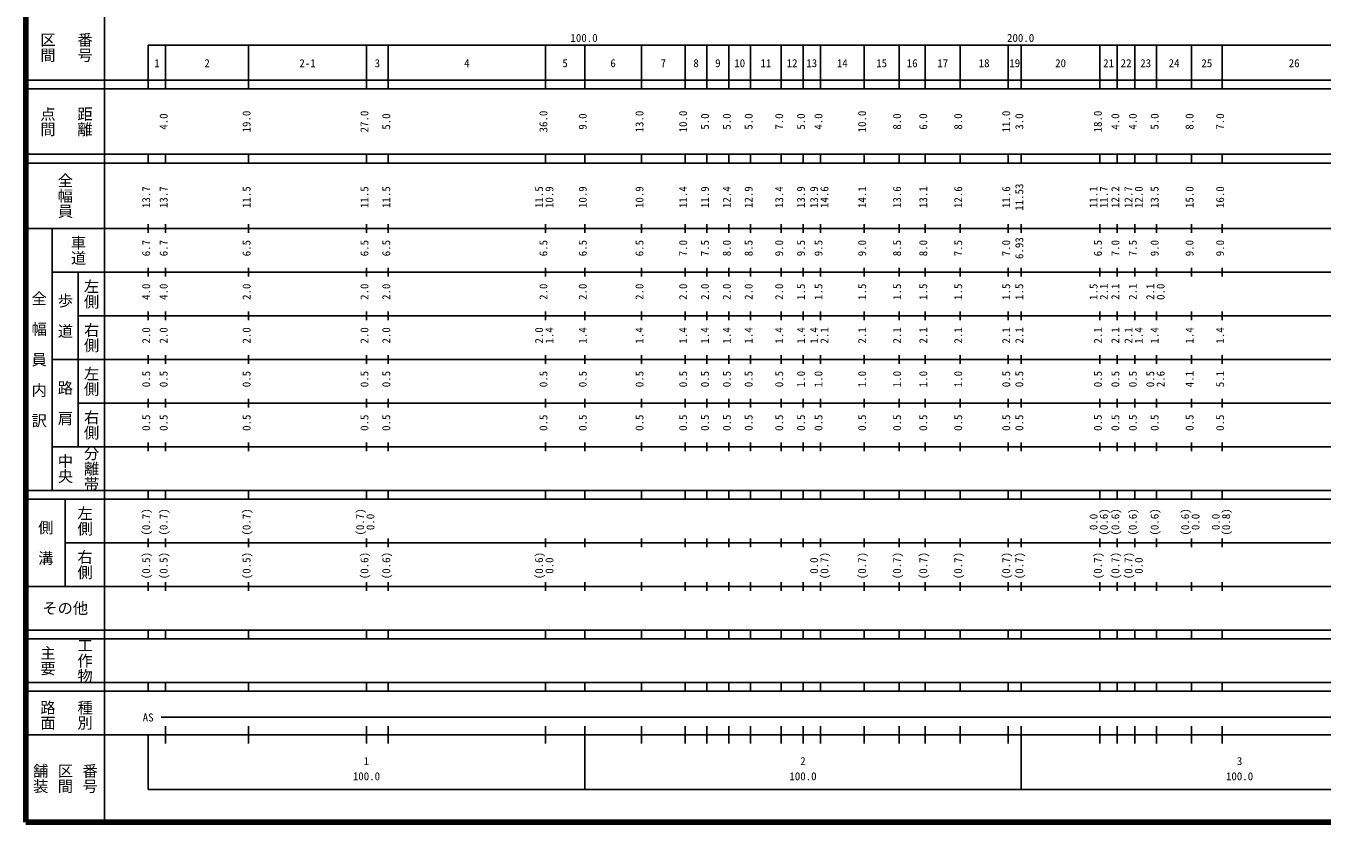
# Model space of a CAD drawing. Units: millimetres on the paper, enlarged 1000 times. Extents: x 40000 to 680000, y 20000 to 380000.
# Drawn here: x 40000 to 336900, y 20000 to 202409 of the extents above; entities that cross this region are included whole.
import ezdxf
from ezdxf.enums import TextEntityAlignment as Align

# ---------------------------------------------------------------- set-up
doc = ezdxf.new("R2010")
doc.units = ezdxf.units.MM
doc.header["$LTSCALE"] = 1000
doc.layers.add('M-TTL', color=2, linetype='Continuous', lineweight=140)
doc.layers.add('M-TTL-BAND', color=7, linetype='Continuous', lineweight=25)
doc.styles.add('@ＭＳ ゴシック', font='')
doc.styles.add('ＭＳ ゴシック', font='')
doc.styles.get('@ＭＳ ゴシック').set_extended_font_data('@MS Gothic')
doc.styles.get('ＭＳ ゴシック').set_extended_font_data('MS Gothic')

msp = doc.modelspace()

# ---------------------------------------------------------------- linework, layer by layer
at = {"layer": 'M-TTL'}
for p, q in [((40000, 380000), (40000, 20000)), ((40000, 20000), (680000, 20000))]:
    msp.add_line(p, q, dxfattribs=at)
at = {"layer": 'M-TTL-BAND'}
for p, q in [((58000, 370000), (58000, 20000)), ((68000, 198000), (579000, 198000)), ((68000, 198000), (68000, 188000)), ((72000, 188000), (72000, 198000)), ((91000, 188000), (91000, 198000)), ((118000, 188000), (118000, 198000)), ((123000, 188000), (123000, 198000)), ((159000, 188000), (159000, 198000)), ((168000, 188000), (168000, 198000)), ((181000, 188000), (181000, 198000)), ((191000, 188000), (191000, 198000)), ((196000, 188000), (196000, 198000)), ((201000, 188000), (201000, 198000)), ((206000, 188000), (206000, 198000)), ((213000, 188000), (213000, 198000)), ((218000, 188000), (218000, 198000)), ((222000, 188000), (222000, 198000)), ((232000, 188000), (232000, 198000)), ((240000, 188000), (240000, 198000)), ((246000, 188000), (246000, 198000)), ((254000, 188000), (254000, 198000)), ((265000, 188000), (265000, 198000)), ((268000, 188000), (268000, 198000)), ((286000, 188000), (286000, 198000)), ((290000, 188000), (290000, 198000)), ((294000, 188000), (294000, 198000)), ((299000, 188000), (299000, 198000)), ((307000, 188000), (307000, 198000)), ((314000, 188000), (314000, 198000)), ((40000, 190000), (579000, 190000)), ((40000, 188000), (579000, 188000)), ((40000, 173000), (579000, 173000)), ((68000, 171000), (68000, 173000)), ((72000, 171000), (72000, 173000)), ((91000, 171000), (91000, 173000)), ((118000, 171000), (118000, 173000)), ((123000, 171000), (123000, 173000)), ((159000, 171000), (159000, 173000)), ((168000, 171000), (168000, 173000)), ((181000, 171000), (181000, 173000)), ((191000, 171000), (191000, 173000)), ((196000, 171000), (196000, 173000)), ((201000, 171000), (201000, 173000)), ((206000, 171000), (206000, 173000)), ((213000, 171000), (213000, 173000)), ((218000, 171000), (218000, 173000)), ((222000, 171000), (222000, 173000)), ((232000, 171000), (232000, 173000)), ((240000, 171000), (240000, 173000)), ((246000, 171000), (246000, 173000)), ((254000, 171000), (254000, 173000)), ((265000, 171000), (265000, 173000)), ((268000, 171000), (268000, 173000)), ((286000, 171000), (286000, 173000)), ((290000, 171000), (290000, 173000)), ((294000, 171000), (294000, 173000)), ((299000, 171000), (299000, 173000)), ((307000, 171000), (307000, 173000)), ((314000, 171000), (314000, 173000)), ((40000, 171000), (579000, 171000)), ((40000, 156000), (579000, 156000)), ((46000, 96000), (46000, 156000)), ((68000, 155000), (68000, 157000)), ((72000, 155000), (72000, 157000)), ((91000, 155000), (91000, 157000)), ((118000, 155000), (118000, 157000)), ((123000, 155000), (123000, 157000)), ((159000, 155000), (159000, 157000)), ((168000, 155000), (168000, 157000)), ((181000, 155000), (181000, 157000)), ((191000, 155000), (191000, 157000)), ((196000, 155000), (196000, 157000)), ((201000, 155000), (201000, 157000)), ((206000, 155000), (206000, 157000)), ((213000, 155000), (213000, 157000)), ((218000, 155000), (218000, 157000)), ((222000, 155000), (222000, 157000)), ((232000, 155000), (232000, 157000)), ((240000, 155000), (240000, 157000)), ((246000, 155000), (246000, 157000)), ((254000, 155000), (254000, 157000)), ((265000, 155000), (265000, 157000)), ((268000, 155000), (268000, 157000)), ((286000, 155000), (286000, 157000)), ((290000, 155000), (290000, 157000)), ((294000, 155000), (294000, 157000)), ((299000, 155000), (299000, 157000)), ((307000, 155000), (307000, 157000)), ((314000, 155000), (314000, 157000)), ((46000, 146000), (579000, 146000)), ((52000, 146000), (52000, 106000)), ((68000, 145000), (68000, 147000)), ((72000, 145000), (72000, 147000)), ((91000, 145000), (91000, 147000)), ((118000, 145000), (118000, 147000)), ((123000, 145000), (123000, 147000)), ((159000, 145000), (159000, 147000)), ((168000, 145000), (168000, 147000)), ((181000, 145000), (181000, 147000)), ((191000, 145000), (191000, 147000)), ((196000, 145000), (196000, 147000)), ((201000, 145000), (201000, 147000)), ((206000, 145000), (206000, 147000)), ((213000, 145000), (213000, 147000)), ((218000, 145000), (218000, 147000)), ((222000, 145000), (222000, 147000)), ((232000, 145000), (232000, 147000)), ((240000, 145000), (240000, 147000)), ((246000, 145000), (246000, 147000)), ((254000, 145000), (254000, 147000)), ((265000, 145000), (265000, 147000)), ((268000, 145000), (268000, 147000)), ((286000, 145000), (286000, 147000)), ((290000, 145000), (290000, 147000)), ((294000, 145000), (294000, 147000)), ((299000, 145000), (299000, 147000)), ((307000, 145000), (307000, 147000)), ((314000, 145000), (314000, 147000)), ((68000, 135000), (68000, 137000)), ((72000, 135000), (72000, 137000)), ((91000, 135000), (91000, 137000)), ((118000, 135000), (118000, 137000)), ((123000, 135000), (123000, 137000)), ((159000, 135000), (159000, 137000)), ((168000, 135000), (168000, 137000)), ((181000, 135000), (181000, 137000)), ((191000, 135000), (191000, 137000)), ((196000, 135000), (196000, 137000)), ((201000, 135000), (201000, 137000)), ((206000, 135000), (206000, 137000)), ((213000, 135000), (213000, 137000)), ((218000, 135000), (218000, 137000)), ((222000, 135000), (222000, 137000)), ((232000, 135000), (232000, 137000)), ((240000, 135000), (240000, 137000)), ((246000, 135000), (246000, 137000)), ((254000, 135000), (254000, 137000)), ((265000, 135000), (265000, 137000)), ((268000, 135000), (268000, 137000)), ((286000, 135000), (286000, 137000)), ((290000, 135000), (290000, 137000)), ((294000, 135000), (294000, 137000)), ((299000, 135000), (299000, 137000)), ((307000, 135000), (307000, 137000)), ((314000, 135000), (314000, 137000)), ((52000, 136000), (579000, 136000)), ((46000, 126000), (579000, 126000)), ((68000, 125000), (68000, 127000)), ((72000, 125000), (72000, 127000)), ((91000, 125000), (91000, 127000)), ((118000, 125000), (118000, 127000)), ((123000, 125000), (123000, 127000)), ((159000, 125000), (159000, 127000)), ((168000, 125000), (168000, 127000)), ((181000, 125000), (181000, 127000)), ((191000, 125000), (191000, 127000)), ((196000, 125000), (196000, 127000)), ((201000, 125000), (201000, 127000)), ((206000, 125000), (206000, 127000)), ((213000, 125000), (213000, 127000)), ((218000, 125000), (218000, 127000)), ((222000, 125000), (222000, 127000)), ((232000, 125000), (232000, 127000)), ((240000, 125000), (240000, 127000)), ((246000, 125000), (246000, 127000)), ((254000, 125000), (254000, 127000)), ((265000, 125000), (265000, 127000)), ((268000, 125000), (268000, 127000)), ((286000, 125000), (286000, 127000)), ((290000, 125000), (290000, 127000)), ((294000, 125000), (294000, 127000)), ((299000, 125000), (299000, 127000)), ((307000, 125000), (307000, 127000)), ((314000, 125000), (314000, 127000)), ((52000, 116000), (579000, 116000)), ((68000, 115000), (68000, 117000)), ((72000, 115000), (72000, 117000)), ((91000, 115000), (91000, 117000)), ((118000, 115000), (118000, 117000)), ((123000, 115000), (123000, 117000)), ((159000, 115000), (159000, 117000)), ((168000, 115000), (168000, 117000)), ((181000, 115000), (181000, 117000)), ((191000, 115000), (191000, 117000)), ((196000, 115000), (196000, 117000)), ((201000, 115000), (201000, 117000)), ((206000, 115000), (206000, 117000)), ((213000, 115000), (213000, 117000)), ((218000, 115000), (218000, 117000)), ((222000, 115000), (222000, 117000)), ((232000, 115000), (232000, 117000)), ((240000, 115000), (240000, 117000)), ((246000, 115000), (246000, 117000)), ((254000, 115000), (254000, 117000)), ((265000, 115000), (265000, 117000)), ((268000, 115000), (268000, 117000)), ((286000, 115000), (286000, 117000)), ((290000, 115000), (290000, 117000)), ((294000, 115000), (294000, 117000)), ((299000, 115000), (299000, 117000)), ((307000, 115000), (307000, 117000)), ((314000, 115000), (314000, 117000)), ((68000, 105000), (68000, 107000)), ((72000, 105000), (72000, 107000)), ((91000, 105000), (91000, 107000)), ((118000, 105000), (118000, 107000)), ((123000, 105000), (123000, 107000)), ((159000, 105000), (159000, 107000)), ((168000, 105000), (168000, 107000)), ((181000, 105000), (181000, 107000)), ((191000, 105000), (191000, 107000)), ((196000, 105000), (196000, 107000)), ((201000, 105000), (201000, 107000)), ((206000, 105000), (206000, 107000)), ((213000, 105000), (213000, 107000)), ((218000, 105000), (218000, 107000)), ((222000, 105000), (222000, 107000)), ((232000, 105000), (232000, 107000)), ((240000, 105000), (240000, 107000)), ((246000, 105000), (246000, 107000)), ((254000, 105000), (254000, 107000)), ((265000, 105000), (265000, 107000)), ((268000, 105000), (268000, 107000)), ((286000, 105000), (286000, 107000)), ((290000, 105000), (290000, 107000)), ((294000, 105000), (294000, 107000)), ((299000, 105000), (299000, 107000)), ((307000, 105000), (307000, 107000)), ((314000, 105000), (314000, 107000)), ((46000, 106000), (579000, 106000)), ((40000, 96000), (579000, 96000)), ((68000, 94000), (68000, 96000)), ((72000, 94000), (72000, 96000)), ((91000, 94000), (91000, 96000)), ((118000, 94000), (118000, 96000)), ((123000, 94000), (123000, 96000)), ((159000, 94000), (159000, 96000)), ((168000, 94000), (168000, 96000)), ((181000, 94000), (181000, 96000)), ((191000, 94000), (191000, 96000)), ((196000, 94000), (196000, 96000)), ((201000, 94000), (201000, 96000)), ((206000, 94000), (206000, 96000)), ((213000, 94000), (213000, 96000)), ((218000, 94000), (218000, 96000)), ((222000, 94000), (222000, 96000)), ((232000, 94000), (232000, 96000)), ((240000, 94000), (240000, 96000)), ((246000, 94000), (246000, 96000)), ((254000, 94000), (254000, 96000)), ((265000, 94000), (265000, 96000)), ((268000, 94000), (268000, 96000)), ((286000, 94000), (286000, 96000)), ((290000, 94000), (290000, 96000)), ((294000, 94000), (294000, 96000)), ((299000, 94000), (299000, 96000)), ((307000, 94000), (307000, 96000)), ((314000, 94000), (314000, 96000)), ((40000, 94000), (579000, 94000)), ((49000, 94000), (49000, 74000)), ((49000, 84000), (579000, 84000)), ((68000, 83000), (68000, 85000)), ((72000, 83000), (72000, 85000)), ((91000, 83000), (91000, 85000)), ((118000, 83000), (118000, 85000)), ((123000, 83000), (123000, 85000)), ((159000, 83000), (159000, 85000)), ((168000, 83000), (168000, 85000)), ((181000, 83000), (181000, 85000)), ((191000, 83000), (191000, 85000)), ((196000, 83000), (196000, 85000)), ((201000, 83000), (201000, 85000)), ((206000, 83000), (206000, 85000)), ((213000, 83000), (213000, 85000)), ((218000, 83000), (218000, 85000)), ((222000, 83000), (222000, 85000)), ((232000, 83000), (232000, 85000)), ((240000, 83000), (240000, 85000)), ((246000, 83000), (246000, 85000)), ((254000, 83000), (254000, 85000)), ((265000, 83000), (265000, 85000)), ((268000, 83000), (268000, 85000)), ((286000, 83000), (286000, 85000)), ((290000, 83000), (290000, 85000)), ((294000, 83000), (294000, 85000)), ((299000, 83000), (299000, 85000)), ((307000, 83000), (307000, 85000)), ((314000, 83000), (314000, 85000)), ((68000, 73000), (68000, 75000)), ((72000, 73000), (72000, 75000)), ((91000, 73000), (91000, 75000)), ((118000, 73000), (118000, 75000)), ((123000, 73000), (123000, 75000)), ((159000, 73000), (159000, 75000)), ((168000, 73000), (168000, 75000)), ((181000, 73000), (181000, 75000)), ((191000, 73000), (191000, 75000)), ((196000, 73000), (196000, 75000)), ((201000, 73000), (201000, 75000)), ((206000, 73000), (206000, 75000)), ((213000, 73000), (213000, 75000)), ((218000, 73000), (218000, 75000)), ((222000, 73000), (222000, 75000)), ((232000, 73000), (232000, 75000)), ((240000, 73000), (240000, 75000)), ((246000, 73000), (246000, 75000)), ((254000, 73000), (254000, 75000)), ((265000, 73000), (265000, 75000)), ((268000, 73000), (268000, 75000)), ((286000, 73000), (286000, 75000)), ((290000, 73000), (290000, 75000)), ((294000, 73000), (294000, 75000)), ((299000, 73000), (299000, 75000)), ((307000, 73000), (307000, 75000)), ((314000, 73000), (314000, 75000)), ((40000, 74000), (579000, 74000)), ((40000, 64000), (579000, 64000)), ((68000, 62000), (68000, 64000)), ((72000, 62000), (72000, 64000)), ((91000, 62000), (91000, 64000)), ((118000, 62000), (118000, 64000)), ((123000, 62000), (123000, 64000)), ((159000, 62000), (159000, 64000)), ((168000, 62000), (168000, 64000)), ((181000, 62000), (181000, 64000)), ((191000, 62000), (191000, 64000)), ((196000, 62000), (196000, 64000)), ((201000, 62000), (201000, 64000)), ((206000, 62000), (206000, 64000)), ((213000, 62000), (213000, 64000)), ((218000, 62000), (218000, 64000)), ((222000, 62000), (222000, 64000)), ((232000, 62000), (232000, 64000)), ((240000, 62000), (240000, 64000)), ((246000, 62000), (246000, 64000)), ((254000, 62000), (254000, 64000)), ((265000, 62000), (265000, 64000)), ((268000, 62000), (268000, 64000)), ((286000, 62000), (286000, 64000)), ((290000, 62000), (290000, 64000)), ((294000, 62000), (294000, 64000)), ((299000, 62000), (299000, 64000)), ((307000, 62000), (307000, 64000)), ((314000, 62000), (314000, 64000)), ((40000, 62000), (579000, 62000)), ((40000, 52000), (579000, 52000)), ((68000, 50000), (68000, 52000)), ((72000, 50000), (72000, 52000)), ((91000, 50000), (91000, 52000)), ((118000, 50000), (118000, 52000)), ((123000, 50000), (123000, 52000)), ((159000, 50000), (159000, 52000)), ((168000, 50000), (168000, 52000)), ((181000, 50000), (181000, 52000)), ((191000, 50000), (191000, 52000)), ((196000, 50000), (196000, 52000)), ((201000, 50000), (201000, 52000)), ((206000, 50000), (206000, 52000)), ((213000, 50000), (213000, 52000)), ((218000, 50000), (218000, 52000)), ((222000, 50000), (222000, 52000)), ((232000, 50000), (232000, 52000)), ((240000, 50000), (240000, 52000)), ((246000, 50000), (246000, 52000)), ((254000, 50000), (254000, 52000)), ((265000, 50000), (265000, 52000)), ((268000, 50000), (268000, 52000)), ((286000, 50000), (286000, 52000)), ((290000, 50000), (290000, 52000)), ((294000, 50000), (294000, 52000)), ((299000, 50000), (299000, 52000)), ((307000, 50000), (307000, 52000)), ((314000, 50000), (314000, 52000)), ((40000, 50000), (579000, 50000)), ((71000, 44000), (565000, 44000)), ((72000, 38000), (72000, 42000)), ((91000, 38000), (91000, 42000)), ((118000, 38000), (118000, 42000)), ((123000, 38000), (123000, 42000)), ((159000, 38000), (159000, 42000)), ((168000, 27500), (168000, 42000)), ((181000, 38000), (181000, 42000)), ((191000, 38000), (191000, 42000)), ((196000, 38000), (196000, 42000)), ((201000, 38000), (201000, 42000)), ((206000, 38000), (206000, 42000)), ((213000, 38000), (213000, 42000)), ((218000, 38000), (218000, 42000)), ((222000, 38000), (222000, 42000)), ((232000, 38000), (232000, 42000)), ((240000, 38000), (240000, 42000)), ((246000, 38000), (246000, 42000)), ((254000, 38000), (254000, 42000)), ((265000, 38000), (265000, 42000)), ((268000, 27500), (268000, 42000)), ((286000, 38000), (286000, 42000)), ((290000, 38000), (290000, 42000)), ((294000, 38000), (294000, 42000)), ((299000, 38000), (299000, 42000)), ((307000, 38000), (307000, 42000)), ((314000, 38000), (314000, 42000)), ((40000, 40000), (579000, 40000)), ((68000, 40000), (68000, 27500)), ((68000, 27500), (579000, 27500))]:
    msp.add_line(p, q, dxfattribs=at)

# ---------------------------------------------------------------- texts
at = {"layer": 'M-TTL-BAND', "style": '@ＭＳ ゴシック'}
for s, p in [('区間', (45000, 197500)), ('番号', (53500, 197500)), ('点間', (45000, 180500)), ('距離', (53500, 180500)), ('全幅員', (49000, 163500)), ('車道', (52000, 151000)), ('左側', (55000, 141000)), ('全\u3000幅\u3000員\u3000内\u3000訳', (43000, 126000)), ('歩\u3000道', (49000, 136000)), ('右側', (55000, 131000)), ('左側', (55000, 121000)), ('路\u3000肩', (49000, 116000)), ('右側', (55000, 111000)), ('中央', (49000, 101000)), ('分離帯', (55000, 101000)), ('左側', (53500, 89000)), ('側\u3000溝', (44500, 84000)), ('右側', (53500, 79000)), ('主要', (45000, 57000)), ('工作物', (53500, 57000)), ('路面', (45000, 44500)), ('種別', (53500, 44500)), ('舗装', (43333, 30000)), ('区間', (49000, 30000)), ('番号', (54667, 30000))]:
    msp.add_text(s, height=2566, rotation=270, dxfattribs=at).set_placement(p, align=Align.MIDDLE_CENTER)
at = {"layer": 'M-TTL-BAND', "style": 'ＭＳ ゴシック'}
for s, p in [('100.0', (167844, 198195)), ('200.0', (267844, 198195)), ('1', (70000, 192405)), ('2', (81500, 192405)), ('2-1', (104500, 192405)), ('3', (120500, 192405)), ('4', (141000, 192405)), ('5', (163500, 192405)), ('6', (174500, 192405)), ('7', (186000, 192405)), ('8', (193500, 192405)), ('9', (198500, 192405)), ('10', (203500, 192405)), ('11', (209500, 192405)), ('12', (215500, 192405)), ('13', (220000, 192405)), ('14', (227000, 192405)), ('15', (236000, 192405)), ('16', (243000, 192405)), ('17', (250000, 192405)), ('18', (259500, 192405)), ('19', (266500, 192405)), ('20', (277000, 192405)), ('21', (288000, 192405)), ('22', (292000, 192405)), ('23', (296500, 192405)), ('24', (303000, 192405)), ('25', (310500, 192405)), ('26', (330500, 192405)), ('AS', (68000, 42500)), ('1', (118000, 32523)), ('2', (218000, 32523)), ('3', (318000, 32523)), ('100.0', (118000, 29033)), ('100.0', (218000, 29033)), ('100.0', (318000, 29033))]:
    msp.add_text(s, height=1833, dxfattribs=at).set_placement(p, align=Align.BOTTOM_CENTER)
for s, p in [('4.0', (73000, 180500)), ('19.0', (92000, 180500)), ('27.0', (119000, 180500)), ('5.0', (124000, 180500)), ('36.0', (160000, 180500)), ('9.0', (169000, 180500)), ('13.0', (182000, 180500)), ('10.0', (192000, 180500)), ('5.0', (197000, 180500)), ('5.0', (202000, 180500)), ('5.0', (207000, 180500)), ('7.0', (214000, 180500)), ('5.0', (219000, 180500)), ('4.0', (223000, 180500)), ('10.0', (233000, 180500)), ('8.0', (241000, 180500)), ('6.0', (247000, 180500)), ('8.0', (255000, 180500)), ('11.0', (266000, 180500)), ('3.0', (269000, 180500)), ('18.0', (287000, 180500)), ('4.0', (291000, 180500)), ('4.0', (295000, 180500)), ('5.0', (300000, 180500)), ('8.0', (308000, 180500)), ('7.0', (315000, 180500)), ('13.7', (69000, 163174)), ('13.7', (73000, 163174)), ('11.5', (92000, 163174)), ('11.5', (119000, 163174)), ('11.5', (124000, 163174)), ('11.5', (159000, 163174)), ('10.9', (161370, 163174)), ('10.9', (169000, 163174)), ('10.9', (182000, 163174)), ('11.4', (192000, 163174)), ('11.9', (197000, 163174)), ('12.4', (202000, 163174)), ('12.9', (207000, 163174)), ('13.4', (214000, 163174)), ('13.9', (219000, 163174)), ('13.9', (222000, 163174)), ('14.6', (224370, 163174)), ('14.1', (233000, 163174)), ('13.6', (241000, 163174)), ('13.1', (247000, 163174)), ('12.6', (255000, 163174)), ('11.6', (266000, 163174)), ('11.53', (269000, 163174)), ('11.1', (286000, 163174)), ('11.7', (288370, 163174)), ('12.2', (291000, 163174)), ('12.7', (294000, 163174)), ('12.0', (296370, 163174)), ('13.5', (300000, 163174)), ('15.0', (308000, 163174)), ('16.0', (315000, 163174)), ('6.7', (69000, 151500)), ('6.7', (73000, 151500)), ('6.5', (92000, 151500)), ('6.5', (119000, 151500)), ('6.5', (124000, 151500)), ('6.5', (160000, 151500)), ('6.5', (169000, 151500)), ('6.5', (182000, 151500)), ('7.0', (192000, 151500)), ('7.5', (197000, 151500)), ('8.0', (202000, 151500)), ('8.5', (207000, 151500)), ('9.0', (214000, 151500)), ('9.5', (219000, 151500)), ('9.5', (223000, 151500)), ('9.0', (233000, 151500)), ('8.5', (241000, 151500)), ('8.0', (247000, 151500)), ('7.5', (255000, 151500)), ('7.0', (266000, 151500)), ('6.93', (269000, 151500)), ('6.5', (287000, 151500)), ('7.0', (291000, 151500)), ('7.5', (295000, 151500)), ('9.0', (300000, 151500)), ('9.0', (308000, 151500)), ('9.0', (315000, 151500)), ('4.0', (69000, 141500)), ('4.0', (73000, 141500)), ('2.0', (92000, 141500)), ('2.0', (119000, 141500)), ('2.0', (124000, 141500)), ('2.0', (160000, 141500)), ('2.0', (169000, 141500)), ('2.0', (182000, 141500)), ('2.0', (192000, 141500)), ('2.0', (197000, 141500)), ('2.0', (202000, 141500)), ('2.0', (207000, 141500)), ('2.0', (214000, 141500)), ('1.5', (219000, 141500)), ('1.5', (223000, 141500)), ('1.5', (233000, 141500)), ('1.5', (241000, 141500)), ('1.5', (247000, 141500)), ('1.5', (255000, 141500)), ('1.5', (266000, 141500)), ('1.5', (269000, 141500)), ('1.5', (286000, 141500)), ('2.1', (288370, 141500)), ('2.1', (291000, 141500)), ('2.1', (295000, 141500)), ('2.1', (299000, 141500)), ('0.0', (301370, 141500)), ('2.0', (69000, 131500)), ('2.0', (73000, 131500)), ('2.0', (92000, 131500)), ('2.0', (119000, 131500)), ('2.0', (124000, 131500)), ('2.0', (159000, 131500)), ('1.4', (161370, 131500)), ('1.4', (169000, 131500)), ('1.4', (182000, 131500)), ('1.4', (192000, 131500)), ('1.4', (197000, 131500)), ('1.4', (202000, 131500)), ('1.4', (207000, 131500)), ('1.4', (214000, 131500)), ('1.4', (219000, 131500)), ('1.4', (222000, 131500)), ('2.1', (224370, 131500)), ('2.1', (233000, 131500)), ('2.1', (241000, 131500)), ('2.1', (247000, 131500)), ('2.1', (255000, 131500)), ('2.1', (266000, 131500)), ('2.1', (269000, 131500)), ('2.1', (287000, 131500)), ('2.1', (291000, 131500)), ('2.1', (294000, 131500)), ('1.4', (296370, 131500)), ('1.4', (300000, 131500)), ('1.4', (308000, 131500)), ('1.4', (315000, 131500)), ('0.5', (69000, 121500)), ('0.5', (73000, 121500)), ('0.5', (92000, 121500)), ('0.5', (119000, 121500)), ('0.5', (124000, 121500)), ('0.5', (160000, 121500)), ('0.5', (169000, 121500)), ('0.5', (182000, 121500)), ('0.5', (192000, 121500)), ('0.5', (197000, 121500)), ('0.5', (202000, 121500)), ('0.5', (207000, 121500)), ('0.5', (214000, 121500)), ('1.0', (219000, 121500)), ('1.0', (223000, 121500)), ('1.0', (233000, 121500)), ('1.0', (241000, 121500)), ('1.0', (247000, 121500)), ('1.0', (255000, 121500)), ('0.5', (266000, 121500)), ('0.5', (269000, 121500)), ('0.5', (287000, 121500)), ('0.5', (291000, 121500)), ('0.5', (295000, 121500)), ('0.5', (299000, 121500)), ('2.6', (301370, 121500)), ('4.1', (308000, 121500)), ('5.1', (315000, 121500)), ('0.5', (69000, 111500)), ('0.5', (73000, 111500)), ('0.5', (92000, 111500)), ('0.5', (119000, 111500)), ('0.5', (124000, 111500)), ('0.5', (160000, 111500)), ('0.5', (169000, 111500)), ('0.5', (182000, 111500)), ('0.5', (192000, 111500)), ('0.5', (197000, 111500)), ('0.5', (202000, 111500)), ('0.5', (207000, 111500)), ('0.5', (214000, 111500)), ('0.5', (219000, 111500)), ('0.5', (223000, 111500)), ('0.5', (233000, 111500)), ('0.5', (241000, 111500)), ('0.5', (247000, 111500)), ('0.5', (255000, 111500)), ('0.5', (266000, 111500)), ('0.5', (269000, 111500)), ('0.5', (287000, 111500)), ('0.5', (291000, 111500)), ('0.5', (295000, 111500)), ('0.5', (300000, 111500)), ('0.5', (308000, 111500)), ('0.5', (315000, 111500)), ('(0.7)', (69000, 88764)), ('(0.7)', (73000, 88764)), ('(0.7)', (92000, 88764)), ('(0.7)', (118000, 88764)), ('0.0', (120370, 88764)), ('0.0', (286000, 88764)), ('(0.6)', (288370, 88764)), ('(0.6)', (291000, 88764)), ('(0.6)', (295000, 88764)), ('(0.6)', (300000, 88764)), ('(0.6)', (307000, 88764)), ('0.0', (309370, 88764)), ('0.0', (314000, 88764)), ('(0.8)', (316370, 88764)), ('(0.5)', (69000, 78764)), ('(0.5)', (73000, 78764)), ('(0.5)', (92000, 78764)), ('(0.6)', (119000, 78764)), ('(0.6)', (124000, 78764)), ('(0.6)', (159000, 78764)), ('0.0', (161370, 78764)), ('0.0', (222000, 78764)), ('(0.7)', (224370, 78764)), ('(0.7)', (233000, 78764)), ('(0.7)', (241000, 78764)), ('(0.7)', (247000, 78764)), ('(0.7)', (255000, 78764)), ('(0.7)', (266000, 78764)), ('(0.7)', (269000, 78764)), ('(0.7)', (287000, 78764)), ('(0.7)', (291000, 78764)), ('(0.7)', (294000, 78764)), ('0.0', (296370, 78764))]:
    msp.add_text(s, height=1833, rotation=90, dxfattribs=at).set_placement(p, align=Align.BOTTOM_CENTER)
msp.add_text('その他', height=2566, dxfattribs=at).set_placement((49000, 69000), align=Align.MIDDLE_CENTER)

doc.saveas('drawing.dxf')
